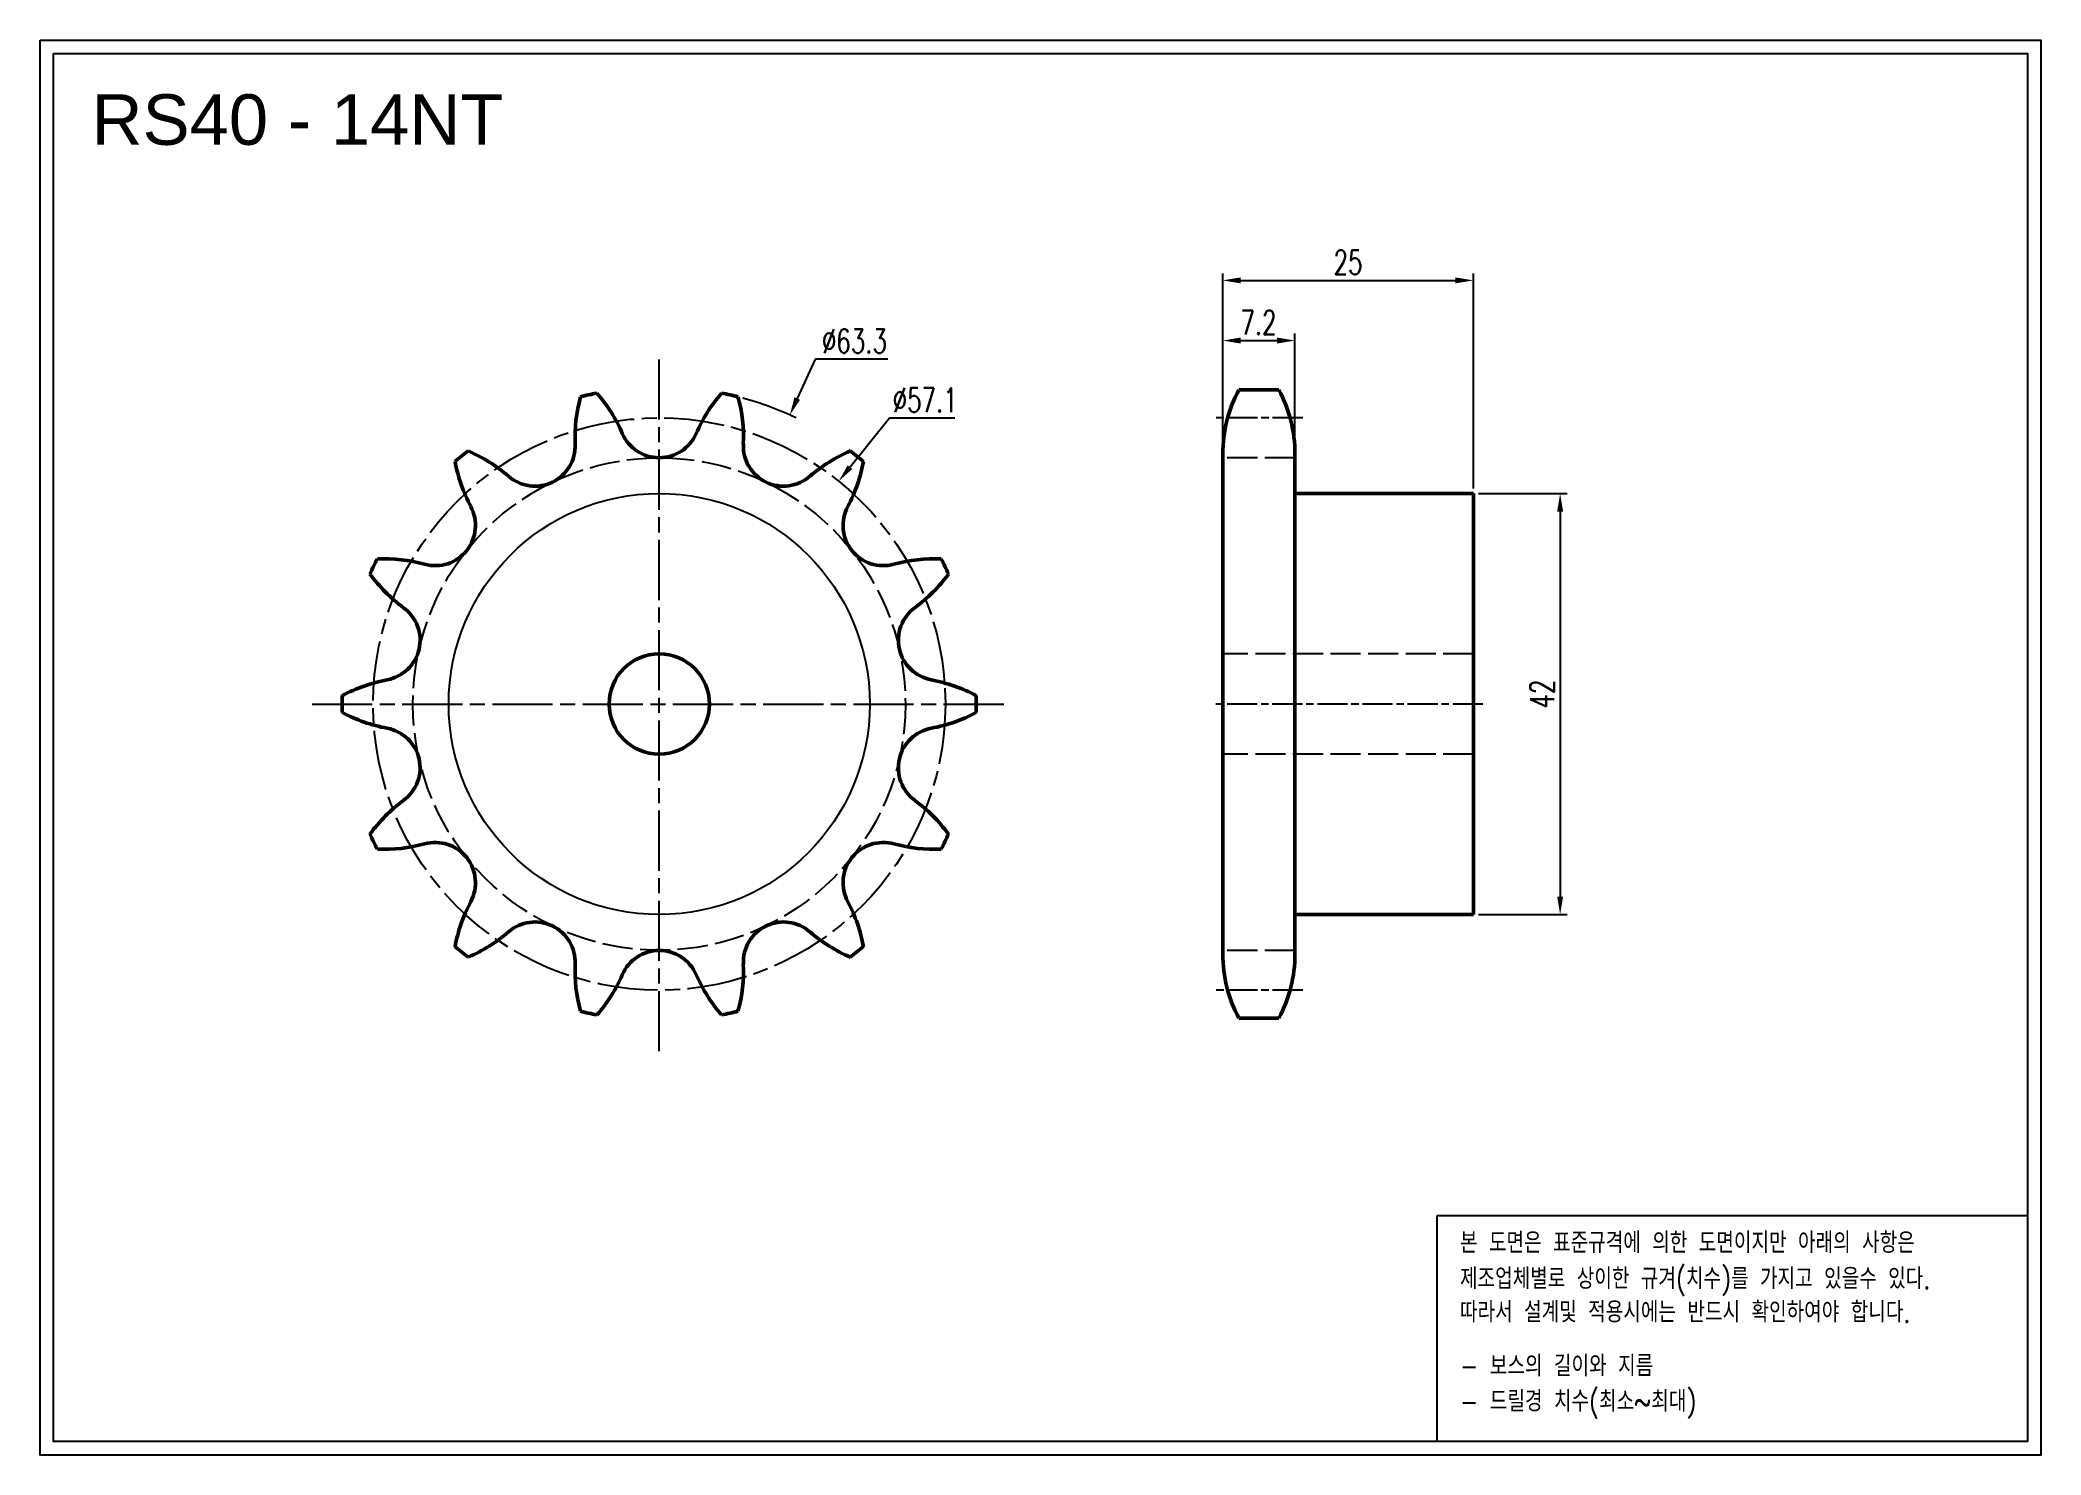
# Model space of a CAD drawing. Header units: millimetres. Extents: x -21337 to -21138, y 1089 to 1230.
import ezdxf

# ---------------------------------------------------------------- set-up
doc = ezdxf.new("R2010")
doc.units = ezdxf.units.MM
for name, pattern in [('AM_ISO02W050', [7.5, 6, -1.5]), ('AM_ISO02W050x2', [3.75, 3, -0.75]), ('AM_ISO08W050', [18, 12, -1.5, 3, -1.5]), ('AM_ISO08W050x2', [9, 6, -0.75, 1.5, -0.75])]:
    doc.linetypes.add(name, pattern=pattern)
for name, color, linetype, lineweight in [('AM_0N', 7, 'Continuous', 50), ('AM_3N', 6, 'AM_ISO02W050', 25), ('AM_7', 4, 'AM_ISO08W050', 25), ('AM_7N', 4, 'AM_ISO08W050', 25)]:
    doc.layers.add(name, color=color, linetype=linetype, lineweight=lineweight)
doc.layers.add('S-DIM', color=7, linetype='Continuous')
doc.styles.add('HAN', font='ROMANS.shx', dxfattribs={"width": 0.7, "bigfont": 'whgtxt.shx'})
doc.styles.add('HSG', font='SIMPLEX.shx', dxfattribs={"width": 0.7, "bigfont": 'HSG.shx'})
doc.styles.get("Standard").update_dxf_attribs({"font": 'arial.ttf'})
doc.dimstyles.new('APP3', dxfattribs={"dimtxt": 2.4, "dimasz": 1.8, "dimexe": 0.7, "dimexo": 0.5, "dimgap": 0.6, "dimtad": 1, "dimtoh": 1, "dimdec": 1, "dimrnd": 0.01, "dimzin": 9, "dimdsep": 46, "dimtxsty": 'HSG', "dimcen": 0, "dimclrd": 1, "dimclre": 1, "dimclrt": 256, "dimazin": 2, "dimtp": 1, "dimtm": 1, "dimtfac": 0.5, "dimtdec": 1, "dimtofl": 0, "dimtmove": 0, "dimatfit": 3, "dimfxl": 0, "dimtvp": 1, "dimtolj": 2, "dimlwd": -1, "dimlwe": -1, "dimarcsym": 0})
doc.dimstyles.new('APP3$0', dxfattribs={"dimtxt": 2.4, "dimasz": 1.8, "dimexe": 0.7, "dimexo": 0.5, "dimgap": 0.6, "dimtad": 1, "dimtoh": 1, "dimdec": 1, "dimrnd": 0.01, "dimzin": 9, "dimdsep": 46, "dimtxsty": 'HSG', "dimcen": 0, "dimclrd": 1, "dimclre": 1, "dimclrt": 256, "dimazin": 2, "dimtp": 1, "dimtm": 1, "dimtfac": 0.5, "dimtdec": 1, "dimtofl": 0, "dimtmove": 0, "dimatfit": 3, "dimfxl": 0, "dimtvp": 1, "dimtolj": 2, "dimlwd": -1, "dimlwe": -1, "dimarcsym": 0})

# ---------------------------------------------------------------- blocks, each defined once
blk = doc.blocks.new('*D1')
at = {"layer": 'Defpoints', "color": 0, "transparency": 16777216}
for p in [(-21262.66, 1192.72), (-21288.71, 1135.07)]:
    blk.add_point(p, dxfattribs=at)
at = {"layer": 'S-DIM', "color": 1, "transparency": 16777216}
for p, q in [((-21260.14, 1198.3), (-21261.92, 1194.36)), ((-21252.9, 1198.3), (-21260.14, 1198.3))]:
    blk.add_line(p, q, dxfattribs=at)
blk.add_arc((-21275.69, 1163.9), 31.63, 64.4189, 74.7165, dxfattribs=at)
blk.add_solid([(-21262.2, 1194.49), (-21261.65, 1194.24), (-21262.66, 1192.72)], dxfattribs=at)
at = {"layer": 'S-DIM', "transparency": 16777216, "insert": (-21256.22, 1200.1), "char_height": 2.4, "attachment_point": 5, "style": 'HSG'}
blk.add_mtext('\\A2;∅63.3', dxfattribs=at)
blk = doc.blocks.new('*D2')
at = {"layer": 'Defpoints', "color": 0, "transparency": 16777216}
for p in [(-21257.79, 1186.12), (-21293.58, 1141.67)]:
    blk.add_point(p, dxfattribs=at)
at = {"layer": 'S-DIM', "color": 1, "transparency": 16777216}
for p, q in [((-21252.72, 1192.42), (-21256.66, 1187.53)), ((-21246.2, 1192.42), (-21252.72, 1192.42))]:
    blk.add_line(p, q, dxfattribs=at)
blk.add_solid([(-21256.89, 1187.71), (-21256.43, 1187.34), (-21257.79, 1186.12)], dxfattribs=at)
at = {"layer": 'S-DIM', "transparency": 16777216, "insert": (-21249.16, 1194.22), "char_height": 2.4, "attachment_point": 5, "style": 'HSG'}
blk.add_mtext('\\A2;∅57.1', dxfattribs=at)
blk = doc.blocks.new('*D3')
at = {"layer": 'Defpoints', "color": 0, "transparency": 16777216}
for p in [(-21194.48, 1184.9), (-21194.48, 1142.9), (-21185.83, 1142.9)]:
    blk.add_point(p, dxfattribs=at)
at = {"layer": 'S-DIM', "color": 1, "transparency": 16777216}
for p, q in [((-21193.98, 1184.9), (-21185.13, 1184.9)), ((-21185.83, 1183.1), (-21185.83, 1144.7)), ((-21193.98, 1142.9), (-21185.13, 1142.9))]:
    blk.add_line(p, q, dxfattribs=at)
for points in [[(-21186.13, 1183.1), (-21185.53, 1183.1), (-21185.83, 1184.9)], [(-21186.13, 1144.7), (-21185.53, 1144.7), (-21185.83, 1142.9)]]:
    blk.add_solid(points, dxfattribs=at)
at = {"layer": 'S-DIM', "transparency": 16777216, "insert": (-21187.63, 1164.89), "char_height": 2.4, "attachment_point": 5, "rotation": 90, "style": 'HSG'}
blk.add_mtext('\\A2;42', dxfattribs=at)
blk = doc.blocks.new('*D4')
at = {"layer": 'Defpoints', "color": 0, "transparency": 16777216}
for p in [(-21212.28, 1200.15), (-21219.48, 1188.84), (-21212.28, 1188.84)]:
    blk.add_point(p, dxfattribs=at)
at = {"layer": 'S-DIM', "color": 1, "transparency": 16777216}
for p, q in [((-21219.48, 1189.34), (-21219.48, 1200.85)), ((-21217.68, 1200.15), (-21214.08, 1200.15)), ((-21212.28, 1189.34), (-21212.28, 1200.85))]:
    blk.add_line(p, q, dxfattribs=at)
for points in [[(-21217.68, 1200.45), (-21217.68, 1199.85), (-21219.48, 1200.15)], [(-21214.08, 1200.45), (-21214.08, 1199.85), (-21212.28, 1200.15)]]:
    blk.add_solid(points, dxfattribs=at)
at = {"layer": 'S-DIM', "transparency": 16777216, "insert": (-21215.92, 1201.95), "char_height": 2.4, "attachment_point": 5, "style": 'HSG'}
blk.add_mtext('\\A2;7.2', dxfattribs=at)
blk = doc.blocks.new('*D5')
at = {"layer": 'Defpoints', "color": 0, "transparency": 16777216}
for p in [(-21194.48, 1206.15), (-21219.48, 1188.84), (-21194.48, 1184.9)]:
    blk.add_point(p, dxfattribs=at)
at = {"layer": 'S-DIM', "color": 1, "transparency": 16777216}
for p, q in [((-21219.48, 1189.34), (-21219.48, 1206.85)), ((-21217.68, 1206.15), (-21196.28, 1206.15)), ((-21194.48, 1185.4), (-21194.48, 1206.85))]:
    blk.add_line(p, q, dxfattribs=at)
for points in [[(-21217.68, 1206.45), (-21217.68, 1205.85), (-21219.48, 1206.15)], [(-21196.28, 1206.45), (-21196.28, 1205.85), (-21194.48, 1206.15)]]:
    blk.add_solid(points, dxfattribs=at)
at = {"layer": 'S-DIM', "transparency": 16777216, "insert": (-21206.98, 1207.95), "char_height": 2.4, "attachment_point": 5, "style": 'HSG'}
blk.add_mtext('\\A2;25', dxfattribs=at)

msp = doc.modelspace()

# ---------------------------------------------------------------- linework, layer by layer
for points in [[(-21337.45, 1230.12), (-21137.87, 1230.12), (-21137.87, 1089), (-21337.45, 1089)], [(-21336.11, 1228.78), (-21139.21, 1228.78), (-21139.21, 1090.35), (-21336.11, 1090.35)]]:
    msp.add_lwpolyline(points, close=True)
at = {"color": 6}
msp.add_lwpolyline([(-21198.09, 1112.9), (-21139.21, 1112.9), (-21139.21, 1090.35), (-21198.09, 1090.35)], close=True, dxfattribs=at)
msp.add_circle((-21275.69, 1163.9), 21)
at = {"layer": 'AM_0N'}
for p, q in [((-21217.87, 1195.24), (-21213.89, 1195.24)), ((-21219.48, 1188.84), (-21219.48, 1138.96)), ((-21212.28, 1188.84), (-21212.28, 1138.96)), ((-21212.28, 1184.9), (-21194.48, 1184.9)), ((-21194.48, 1184.9), (-21194.48, 1142.9)), ((-21212.28, 1142.9), (-21194.48, 1142.9)), ((-21217.87, 1132.56), (-21213.89, 1132.56))]:
    msp.add_line(p, q, dxfattribs=at)
msp.add_circle((-21275.69, 1163.9), 5, dxfattribs=at)
for centre, radius, start, end in [((-21268.83, 1190.48), 15.26, 164.6014, 182.5), ((-21275.69, 1163.9), 31.63, 101.3365, 104.3778), ((-21293.4, 1184.87), 15.26, 23.2143, 41.1129), ((-21257.97, 1184.87), 15.26, 138.8871, 156.7857), ((-21275.69, 1163.9), 31.63, 75.6222, 78.6635), ((-21282.55, 1190.48), 15.26, 357.5, 15.3986), ((-21205.98, 1188.84), 13.5, 151.7009, 180), ((-21225.78, 1188.84), 13.5, 0, 28.2991), ((-21288.09, 1189.64), 4.01, 228.9286, 2.5), ((-21275.69, 1192.47), 4.01, 203.2143, 336.7857), ((-21263.29, 1189.64), 4.01, 177.5, 311.0714), ((-21275.69, 1163.9), 31.63, 127.0508, 130.0921), ((-21281.04, 1190.83), 15.26, 190.3157, 208.2143), ((-21300.75, 1175.11), 15.26, 48.9286, 66.8272), ((-21250.62, 1175.11), 15.26, 113.1728, 131.0714), ((-21270.33, 1190.83), 15.26, 331.7857, 349.6843), ((-21275.69, 1163.9), 31.63, 49.9079, 52.9492), ((-21298.03, 1181.71), 4.01, 254.6429, 28.2143), ((-21253.34, 1181.71), 4.01, 151.7857, 285.3571), ((-21275.69, 1163.9), 31.63, 152.7651, 155.8064), ((-21303.13, 1163.12), 15.26, 74.6429, 92.5415), ((-21248.24, 1163.12), 15.26, 87.4585, 105.3571), ((-21275.69, 1163.9), 31.63, 24.1936, 27.2349), ((-21292.2, 1185.84), 15.26, 216.0299, 233.9286), ((-21259.18, 1185.84), 15.26, 306.0714, 323.9701), ((-21303.55, 1170.26), 4.01, 280.3571, 53.9286), ((-21247.83, 1170.26), 4.01, 126.0714, 259.6429), ((-21300.08, 1151.29), 15.26, 100.3571, 118.2558), ((-21251.29, 1151.29), 15.26, 61.7442, 79.6429), ((-21275.69, 1163.9), 31.63, 178.4793, 181.5207), ((-21275.69, 1163.9), 31.63, 358.4793, 1.5207), ((-21300.08, 1176.5), 15.26, 241.7442, 259.6429), ((-21251.29, 1176.5), 15.26, 280.3571, 298.2558), ((-21303.55, 1157.54), 4.01, 306.0714, 79.6429), ((-21247.83, 1157.54), 4.01, 100.3571, 233.9286), ((-21292.2, 1141.95), 15.26, 126.0714, 143.9701), ((-21259.18, 1141.95), 15.26, 36.0299, 53.9286), ((-21275.69, 1163.9), 31.63, 204.1936, 207.2349), ((-21303.13, 1164.67), 15.26, 267.4585, 285.3571), ((-21298.03, 1146.08), 4.01, 331.7857, 105.3571), ((-21253.34, 1146.08), 4.01, 74.6429, 208.2143), ((-21248.24, 1164.67), 15.26, 254.6429, 272.5415), ((-21275.69, 1163.9), 31.63, 332.7651, 335.8064), ((-21281.04, 1136.96), 15.26, 151.7857, 169.6843), ((-21270.33, 1136.96), 15.26, 10.3157, 28.2143), ((-21288.09, 1138.15), 4.01, 357.5, 131.0714), ((-21263.29, 1138.15), 4.01, 48.9286, 182.5), ((-21275.69, 1163.9), 31.63, 229.9079, 232.9492), ((-21300.75, 1152.68), 15.26, 293.1728, 311.0714), ((-21250.62, 1152.68), 15.26, 228.9286, 246.8272), ((-21275.69, 1163.9), 31.63, 307.0508, 310.0921), ((-21268.83, 1137.31), 15.26, 177.5, 195.3986), ((-21275.69, 1135.32), 4.01, 23.2143, 156.7857), ((-21282.55, 1137.31), 15.26, 344.6014, 2.5), ((-21205.98, 1138.96), 13.5, 180, 208.2991), ((-21225.78, 1138.96), 13.5, 331.7009, 0), ((-21293.4, 1142.92), 15.26, 318.8871, 336.7857), ((-21257.97, 1142.92), 15.26, 203.2143, 221.1129), ((-21275.69, 1163.9), 31.63, 255.6222, 258.6635), ((-21275.69, 1163.9), 31.63, 281.3365, 284.3778)]:
    msp.add_arc(centre, radius, start, end, dxfattribs=at)
at = {"layer": 'AM_3N', "linetype": 'AM_ISO02W050x2'}
for p, q in [((-21212.28, 1188.46), (-21219.48, 1188.46)), ((-21212.28, 1139.33), (-21219.48, 1139.33))]:
    msp.add_line(p, q, dxfattribs=at)
at = {"layer": 'AM_3N', "color": 2, "linetype": 'AM_ISO02W050x2'}
for p, q in [((-21194.48, 1168.9), (-21219.48, 1168.9)), ((-21194.48, 1158.9), (-21219.48, 1158.9))]:
    msp.add_line(p, q, dxfattribs=at)
at = {"layer": 'AM_3N', "linetype": 'AM_ISO02W050x2'}
msp.add_circle((-21275.69, 1163.9), 24.56, dxfattribs=at)
at = {"layer": 'AM_7', "linetype": 'AM_ISO08W050x2'}
msp.add_circle((-21275.69, 1163.9), 28.54, dxfattribs=at)
at = {"layer": 'AM_7N', "linetype": 'AM_ISO08W050x2'}
for p, q in [((-21275.69, 1129.27), (-21275.69, 1198.53)), ((-21310.32, 1163.9), (-21241.06, 1163.9))]:
    msp.add_line(p, q, dxfattribs=at)
at = {"layer": 'AM_7N', "linetype": 'AM_ISO08W050x2', "ltscale": 0.5}
for p, q in [((-21211.51, 1192.43), (-21220.24, 1192.43)), ((-21193.54, 1163.9), (-21220.24, 1163.9)), ((-21211.51, 1135.36), (-21220.24, 1135.36))]:
    msp.add_line(p, q, dxfattribs=at)

# ---------------------------------------------------------------- texts
msp.add_text('RS40 - 14NT', height=5.04).set_placement((-21332.31, 1219.67))
at = {"color": 6, "style": 'HAN', "width": 0.8}
for s, p in [('본 도면은 표준규격에 의한 도면이지만 아래의 사항은', (-21195.82, 1109.14)), ('제조업체별로 상이한 규겨(치수)를 가지고 있을수 있다.', (-21195.82, 1105.56)), ('따라서 설계및 적용시에는 반드시 확인하여야 합니다.', (-21195.82, 1102.22)), ('- 보스의 길이와 지름', (-21195.82, 1096.86)), ('- 드릴경 치수(최소~최대)', (-21195.82, 1093.33))]:
    msp.add_text(s, height=2.0703, dxfattribs=at).set_placement(p)

# ---------------------------------------------------------------- dimensions: what is measured, and where the dimension line sits
at = {"layer": 'S-DIM'}
dim = msp.add_linear_dim(base=(-21194.48, 1206.15), p1=(-21219.48, 1188.84), p2=(-21194.48, 1184.9), dimstyle='APP3$0', dxfattribs=at)
dim.commit()
dim.dimension.update_dxf_attribs({"geometry": '*D5', "text_midpoint": (-21206.98, 1207.95)})
dim = msp.add_linear_dim(base=(-21212.28, 1200.15), p1=(-21219.48, 1188.84), p2=(-21212.28, 1188.84), dimstyle='APP3$0', dxfattribs=at)
dim.commit()
dim.dimension.update_dxf_attribs({"geometry": '*D4', "text_midpoint": (-21215.92, 1200.15), "dimtype": 128})
at = {"layer": 'S-DIM', "color": 3}
for p1, p2, picture, middle in [((-21288.71, 1135.07), (-21262.66, 1192.72), '*D1', (-21256.22, 1198.3)), ((-21293.58, 1141.67), (-21257.79, 1186.12), '*D2', (-21249.16, 1192.42))]:
    dim = msp.add_diameter_dim_2p(p1=p1, p2=p2, dimstyle='APP3', dxfattribs=at)
    dim.commit()
    dim.dimension.update_dxf_attribs({"geometry": picture, "text_midpoint": middle, "dimtype": 131})
at = {"layer": 'S-DIM'}
dim = msp.add_linear_dim(base=(-21185.83, 1142.9), p1=(-21194.48, 1184.9), p2=(-21194.48, 1142.9), angle=90, dimstyle='APP3$0', dxfattribs=at)
dim.commit()
dim.dimension.update_dxf_attribs({"geometry": '*D3', "text_midpoint": (-21185.83, 1164.89), "dimtype": 128})

doc.saveas('drawing.dxf')
